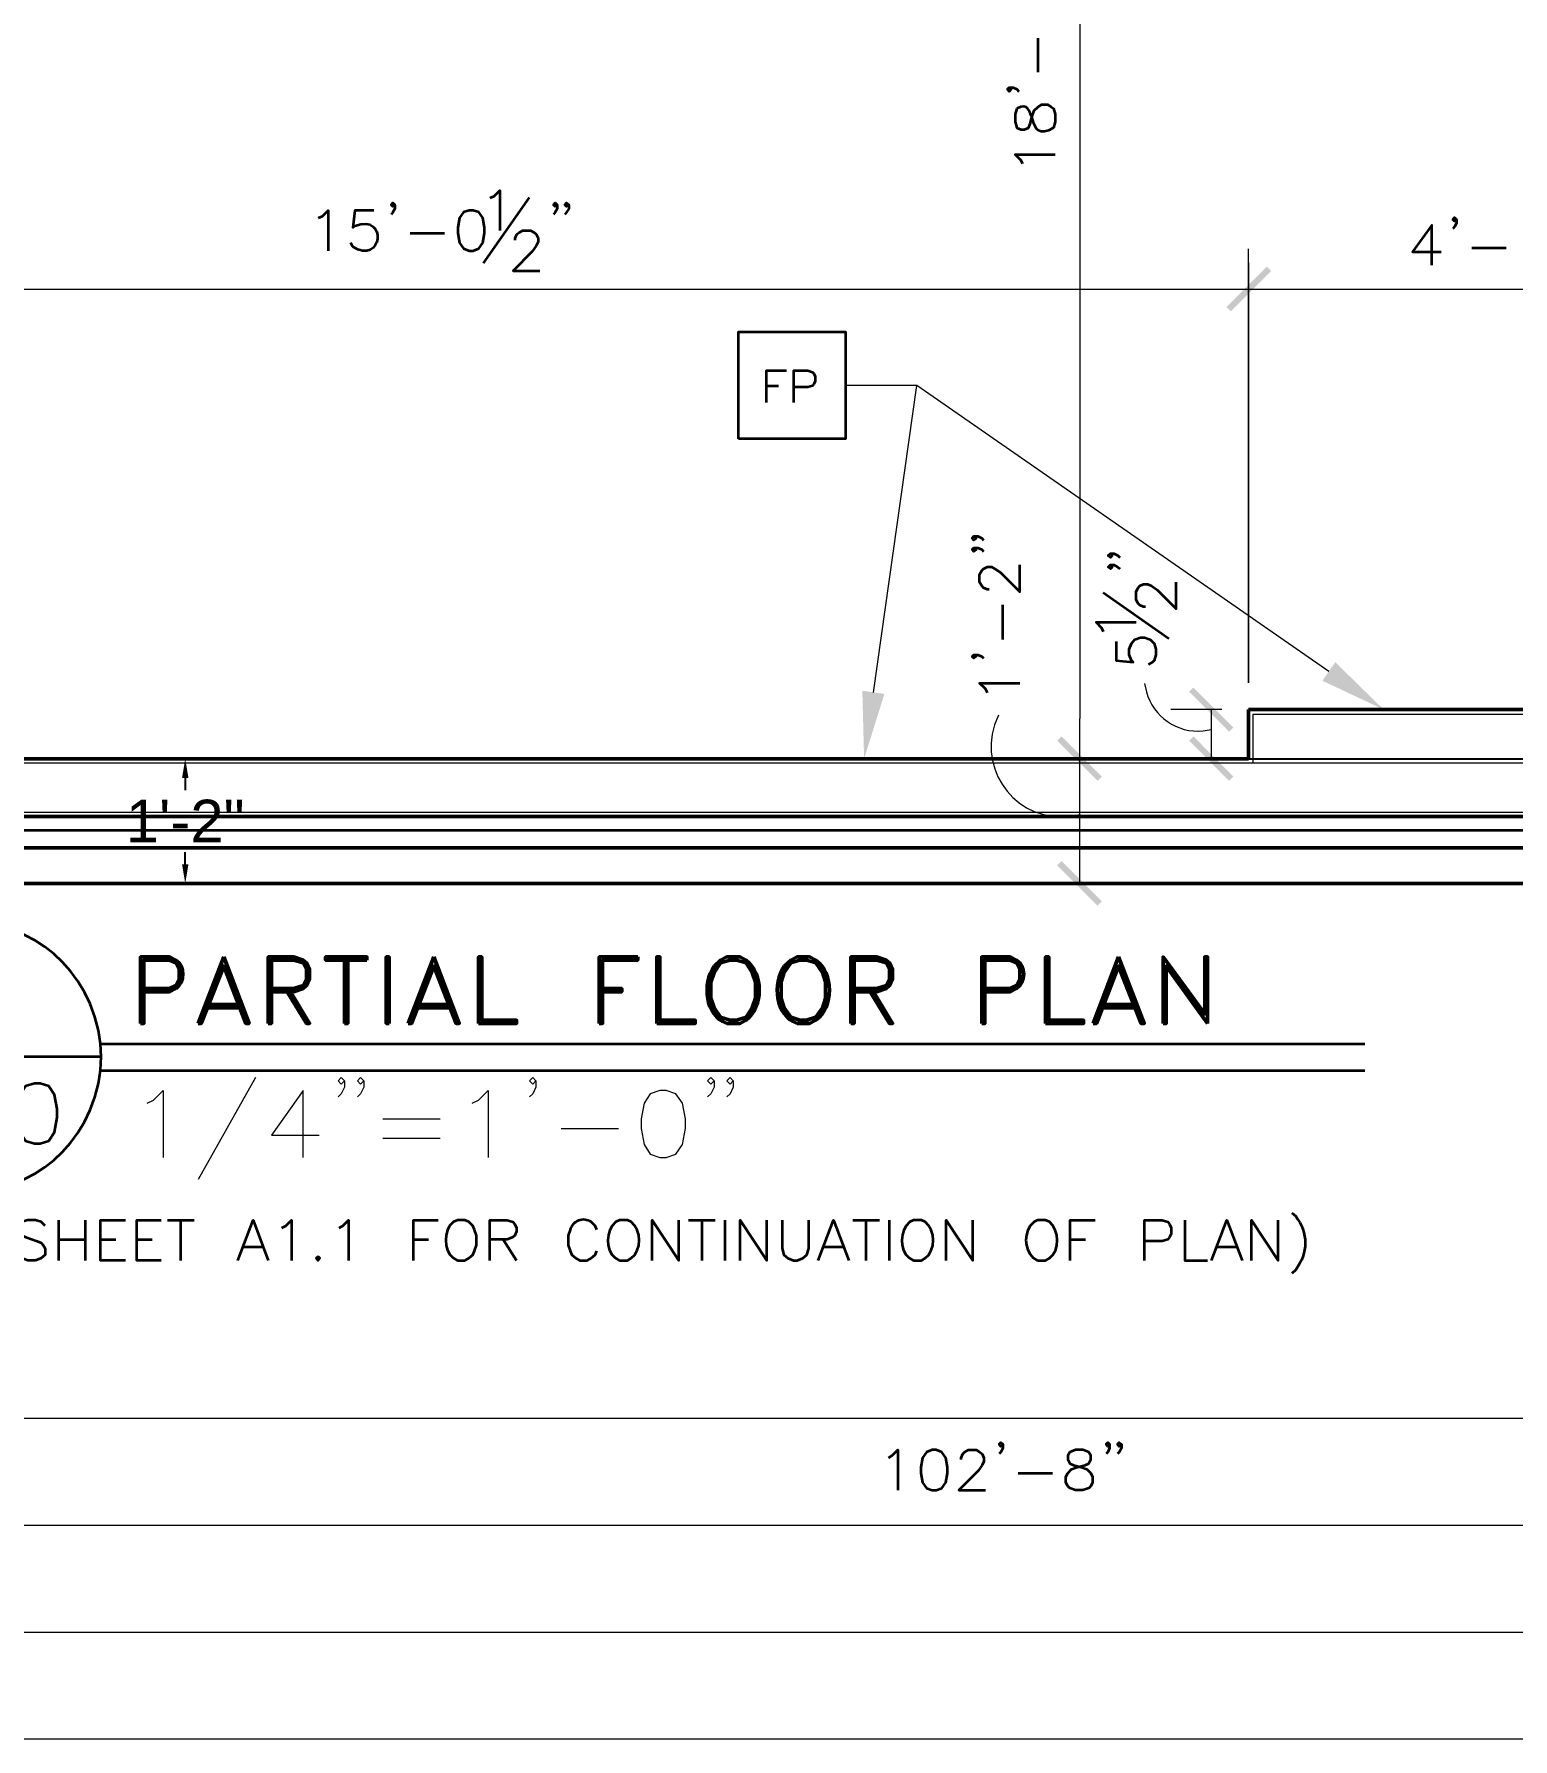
# Model space of a CAD drawing. Header units: inches. Extents: x 5 to 516, y -193 to 129.
# Drawn here: x 49.55 to 63.38, y 30.08 to 46.03 of the extents above; entities that cross this region are included whole.
import ezdxf

# ---------------------------------------------------------------- set-up
doc = ezdxf.new("R2010")
doc.units = ezdxf.units.IN
doc.header["$MEASUREMENT"] = 0
for name, color, linetype in [('Highlight', 210, 'Continuous'), ('PDF_Geometry', 7, 'Continuous'), ('PDF_Solid Fills', 7, 'Continuous')]:
    doc.layers.add(name, color=color, linetype=linetype)
doc.styles.get("Standard").update_dxf_attribs({"font": 'arial.ttf'})
doc.dimstyles.get("Standard").update_dxf_attribs({"dimtxt": 0.4, "dimasz": 0.18, "dimexe": 0.18, "dimexo": 0.0625, "dimgap": 0.09, "dimtad": 0, "dimtih": 1, "dimtoh": 1, "dimdec": 4, "dimlfac": 12, "dimzin": 0, "dimdsep": 46, "dimlunit": 4, "dimtxsty": 'Standard', "dimcen": 0.09, "dimadec": 3, "dimazin": 0, "dimtfac": 1, "dimtdec": 4, "dimtofl": 0, "dimtmove": 0, "dimatfit": 3, "dimfxl": 1, "dimtolj": 1, "dimtzin": 0, "dimarcsym": 0})

# ---------------------------------------------------------------- blocks, each defined once
blk = doc.blocks.new('*D101')
at = {"layer": 'Defpoints', "color": 0, "transparency": 16777216}
for p in [(50.964, 39.251), (50.964, 39.251), (50.964, 38.084)]:
    blk.add_point(p, dxfattribs=at)
at = {"layer": 'Highlight', "color": 0, "lineweight": -2, "transparency": 16777216}
for p, q in [((50.901, 39.251), (50.784, 39.251)), ((50.964, 39.071), (50.964, 38.958)), ((50.964, 38.264), (50.964, 38.377)), ((50.901, 38.084), (50.784, 38.084))]:
    blk.add_line(p, q, dxfattribs=at)
at = {"layer": 'Highlight', "color": 0, "transparency": 16777216}
for points in [[(50.934, 39.071), (50.994, 39.071), (50.964, 39.251)], [(50.934, 38.264), (50.994, 38.264), (50.964, 38.084)]]:
    blk.add_solid(points, dxfattribs=at)
at = {"layer": 'Highlight', "color": 0, "transparency": 16777216, "insert": (50.964, 38.668), "char_height": 0.4, "attachment_point": 5}
blk.add_mtext('\\A1;1\'-2"', dxfattribs=at)

msp = doc.modelspace()

# ---------------------------------------------------------------- hatches: boundary and pattern name
at = {"layer": 'PDF_Solid Fills', "transparency": 33554559}
msp.add_hatch(color=256, dxfattribs=at).paths.add_polyline_path([(60.3936333, 39.4610033), (60.3536333, 39.4210033), (60.3536349, 39.4210015), (60.7269682, 39.0443348), (60.7669682, 39.0843348), (60.7669666, 39.0843366)])

# ---------------------------------------------------------------- linework, layer by layer
at = {"layer": 'Highlight'}
msp.add_line((27.036968, 39.2510033), (128.554406, 39.2510033), dxfattribs=at)
at = {"layer": 'PDF_Geometry', "lineweight": 15}
for points in [[(59.330299, 56.8776714), (59.330299, 39.62767)], [(60.9103027, 43.8943372), (60.9103027, 39.9610033), (60.9103027, 44.0210038)], [(45.8702963, 43.6443363), (60.9102976, 43.6443363)], [(60.9103027, 43.6443363), (61.2869694, 43.6443363)], [(61.2869642, 43.6443363), (65.4936313, 43.6443363)], [(57.4002994, 39.8710036), (57.8069661, 42.7443372), (57.1402994, 42.7443372)], [(61.6603027, 40.0676691), (57.806969, 42.744336), (57.1403023, 42.744336)], [(58.5703028, 39.6576688), (58.5336361, 39.5676688)], [(59.330299, 38.0843349), (59.330299, 39.2510017), (59.330299, 39.6276684)], [(60.6603027, 39.7110033), (60.183636, 39.7110033)], [(60.5602999, 39.7110033), (60.5602999, 39.2543366)], [(59.580299, 39.2510017), (59.7036324, 39.2510017)], [(60.8103, 39.2543349), (60.9336333, 39.2543349)], [(59.2369695, 38.7143354), (59.3303028, 38.731002)], [(59.580299, 38.0843349), (59.7036324, 38.0843349)], [(51.6202968, 36.2676708), (51.0836301, 35.3143374)], [(52.4536302, 36.2376686), (52.4236302, 36.2076686), (52.3936302, 36.2376686), (52.4236302, 36.2676686), (52.4536302, 36.2376686), (52.4536302, 36.1776686), (52.4236302, 36.1176686), (52.3936302, 36.0876686)], [(52.6336364, 36.2376686), (52.6036364, 36.2076686), (52.5736364, 36.2376686), (52.6036364, 36.2676686), (52.6336364, 36.2376686), (52.6336364, 36.1776686), (52.6036364, 36.1176686), (52.5736364, 36.0876686)], [(54.2436355, 36.2376686), (54.2136355, 36.2076686), (54.1836355, 36.2376686), (54.2136355, 36.2676686), (54.2436355, 36.2376686), (54.2436355, 36.1776686), (54.2136355, 36.1176686), (54.1836355, 36.0876686)], [(55.9103023, 36.2376686), (55.8803023, 36.2076686), (55.8503023, 36.2376686), (55.8803023, 36.2676686), (55.9103023, 36.2376686), (55.9103023, 36.1776686), (55.8803023, 36.1176686), (55.8503023, 36.0876686)], [(56.0903017, 36.2376686), (56.0603017, 36.2076686), (56.0303017, 36.2376686), (56.0603017, 36.2676686), (56.0903017, 36.2376686), (56.0903017, 36.1776686), (56.0603017, 36.1176686), (56.0303017, 36.0876686)], [(50.6069639, 36.027667), (50.6669639, 36.057667), (50.7569639, 36.147667), (50.7569639, 35.5210003)], [(52.0669657, 35.5210022), (52.0669657, 36.1476689), (51.770299, 35.7310022), (52.2169657, 35.7310022)], [(53.6469693, 36.027667), (53.7069693, 36.057667), (53.7969693, 36.147667), (53.7969693, 35.5210003)], [(52.8136359, 35.8810029), (53.3469693, 35.8810029)], [(54.4803027, 35.7910031), (55.0169694, 35.7910031)], [(52.8136359, 35.7010034), (53.3469693, 35.7010034)], [(46.496963, 33.0810013), (46.8702964, 33.0810013), (82.5369659, 33.0810013), (82.9136326, 33.0810013)], [(28.5802966, 32.0810012), (126.1436385, 32.0810012)], [(25.8702947, 31.0810011), (126.1436385, 31.0810011)], [(25.8702947, 30.0810011), (126.1436385, 30.0810011)]]:
    msp.add_lwpolyline(points, dxfattribs=at)
at = {"layer": 'PDF_Geometry', "lineweight": 35}
for points in [[(58.9402979, 45.6743352), (58.9402979, 45.9943353)], [(58.6702987, 45.5310043), (58.6902987, 45.5143377), (58.6702987, 45.4943377), (58.653632, 45.5143377), (58.6702987, 45.5310043), (58.7069654, 45.5310043), (58.743632, 45.5143377), (58.7602987, 45.4943377)], [(58.7436331, 45.3343371), (58.7269665, 45.2810038), (58.7269665, 45.2110038), (58.7436331, 45.1543371), (58.7802998, 45.1376704), (58.8136331, 45.1376704), (58.8502998, 45.1543371), (58.8669665, 45.1910038), (58.8869665, 45.2643371), (58.9036331, 45.3176704), (58.9402998, 45.3510038), (58.9769665, 45.3710038), (59.0302998, 45.3710038), (59.0636331, 45.3510038), (59.0836331, 45.3343371), (59.1002998, 45.2810038), (59.1002998, 45.2110038), (59.0836331, 45.1543371)], [(58.796967, 44.8176695), (58.7803003, 44.8510028), (58.726967, 44.9043361), (59.1003004, 44.9043361)], [(53.7536316, 43.8876699), (54.1836317, 44.5010033)], [(53.8169658, 44.4976689), (53.8536325, 44.5143356), (53.9069658, 44.5676689), (53.9069658, 44.1943355)], [(52.2103033, 44.311003), (52.24697, 44.3276697), (52.3003033, 44.381003), (52.3003033, 44.0043363)], [(52.726966, 44.3810036), (52.5502993, 44.3810036), (52.5302993, 44.2210036), (52.5502993, 44.2376702)], [(52.9236348, 44.4343381), (52.9069682, 44.4176715), (52.8903015, 44.4343381), (52.9069682, 44.4510048), (52.9236348, 44.4343381), (52.9236348, 44.3976715), (52.9069682, 44.3643381), (52.8903015, 44.3443381)], [(54.4436341, 44.4343381), (54.4236341, 44.4176715), (54.4069675, 44.4343381), (54.4236341, 44.4510048), (54.4436341, 44.4343381), (54.4436341, 44.3976715), (54.4236341, 44.3643381), (54.4069675, 44.3443381)], [(54.5503033, 44.4343381), (54.5303032, 44.4176715), (54.5136366, 44.4343381), (54.5303032, 44.4510048), (54.5503033, 44.4343381), (54.5503033, 44.3976715), (54.5303032, 44.3643381), (54.5136366, 44.3443381)], [(54.0503032, 44.1043346), (54.0503032, 44.1210012), (54.0669699, 44.1576679), (54.0869699, 44.1743346), (54.1203032, 44.1943346), (54.1936366, 44.1943346), (54.2269699, 44.1743346), (54.2469699, 44.1576679), (54.2636366, 44.1210012), (54.2636366, 44.0876679), (54.2469699, 44.0510012), (54.2103032, 43.9976679), (54.0303032, 43.8176679), (54.2803032, 43.8176679)], [(62.6236342, 43.867669), (62.6236342, 44.2443357), (62.4436342, 43.9943356), (62.7103009, 43.9943356)], [(62.8536351, 44.2976702), (62.8369684, 44.2810036), (62.8203017, 44.2976702), (62.8369684, 44.3143369), (62.8536351, 44.2976702), (62.8536351, 44.2610036), (62.8369684, 44.2276702), (62.8203017, 44.2076702)], [(52.5302993, 44.0410035), (52.5136326, 44.0776702)], [(53.0669657, 44.1676687), (53.3902991, 44.1676687)], [(62.996966, 44.0310042), (63.3202993, 44.0310042)], [(56.4002993, 42.5843353), (56.4002993, 42.8843353), (56.586966, 42.8843353)], [(56.6569657, 42.5843353), (56.6569657, 42.8843353), (56.7869658, 42.8843353), (56.8302991, 42.8676686), (56.8436324, 42.8543353), (56.8569658, 42.8276686), (56.8569658, 42.7843353), (56.8436324, 42.7543353), (56.8302991, 42.7410019), (56.7869658, 42.7276686), (56.6569657, 42.7276686)], [(56.4002993, 42.7410023), (56.5136327, 42.7410023)], [(58.3403019, 41.3343352), (58.3603019, 41.3143352), (58.3403019, 41.2976685), (58.3236353, 41.3143352), (58.3403019, 41.3343352), (58.3769686, 41.3343352), (58.4136353, 41.3143352), (58.4303019, 41.2976685)], [(58.3403019, 41.2243362), (58.3603019, 41.2076696), (58.3403019, 41.1910029), (58.3236353, 41.2076696), (58.3403019, 41.2243362), (58.3769686, 41.2243362), (58.4136353, 41.2076696), (58.4303019, 41.1910029)], [(59.6169676, 41.1710017), (59.6336343, 41.154335), (59.6169676, 41.134335), (59.5969676, 41.154335), (59.6169676, 41.1710017), (59.6503009, 41.1710017), (59.6869676, 41.154335), (59.7069676, 41.134335)], [(58.4836328, 40.8343351), (58.4669662, 40.8343351), (58.4302995, 40.8510018), (58.4136328, 40.8676685), (58.3936328, 40.9043351), (58.3936328, 40.9743351), (58.4136328, 41.0110018), (58.4302995, 41.0276685), (58.4669662, 41.0476685), (58.5036328, 41.0476685), (58.5369662, 41.0276685), (58.5902995, 40.9943351), (58.7702995, 40.8143351), (58.7702995, 41.0643351)], [(59.6169676, 41.064336), (59.6336343, 41.044336), (59.6169676, 41.0276693), (59.5969676, 41.044336), (59.6169676, 41.064336), (59.6503009, 41.064336), (59.6869676, 41.044336), (59.7069676, 41.0276693)], [(59.9469712, 40.6710016), (59.9269712, 40.6710016), (59.8936378, 40.6876683), (59.8736378, 40.7076683), (59.8569712, 40.7410016), (59.8569712, 40.814335), (59.8736378, 40.8476683), (59.8936378, 40.8676683), (59.9269712, 40.884335), (59.9636378, 40.884335), (60.0003045, 40.8676683), (60.0536378, 40.8310017), (60.2336379, 40.654335), (60.2336379, 40.904335)], [(58.6103011, 40.3676705), (58.6103011, 40.6910038)], [(60.1636324, 40.3743368), (59.550299, 40.8043369)], [(59.5536335, 40.4376676), (59.5369668, 40.4743343), (59.4836335, 40.5276676), (59.8569668, 40.5276676)], [(59.6702988, 40.3476679), (59.6702988, 40.1710012), (59.8302988, 40.1543345), (59.8136321, 40.1710012), (59.7936321, 40.2243345), (59.7936321, 40.2776679), (59.8136321, 40.3310012), (59.8469655, 40.3676679), (59.9002988, 40.3843345), (59.9369655, 40.3843345), (59.9902988, 40.3676679), (60.0269655, 40.3310012), (60.0436321, 40.2776679), (60.0436321, 40.2243345), (60.0269655, 40.1710012), (60.0102988, 40.1543345), (59.9736321, 40.1343345)], [(58.3403019, 40.2243362), (58.3603019, 40.2076695), (58.3403019, 40.1910028), (58.3236353, 40.2076695), (58.3403019, 40.2243362), (58.3769686, 40.2243362), (58.4136353, 40.2076695), (58.4303019, 40.1910028)], [(58.4669702, 39.8676704), (58.4503036, 39.9043371), (58.3936369, 39.9576704), (58.7703036, 39.9576704)], [(45.536963, 38.5843349), (83.8702994, 38.5843349)], [(50.1536311, 36.2143364), (50.1702977, 36.3376697), (50.1769644, 36.4610031), (50.1702977, 36.5843364), (50.1536311, 36.7076698)], [(50.170298, 36.5843348), (61.9969659, 36.5843348)], [(50.1736346, 36.4610031), (47.6436343, 36.4610031)], [(50.170298, 36.3343348), (61.9969659, 36.3343348)], [(49.6536354, 34.8810028), (49.6169687, 34.9176695), (49.5636354, 34.9343361), (49.490302, 34.9343361), (49.4369687, 34.9176695), (49.4036354, 34.8810028), (49.4036354, 34.8443361), (49.420302, 34.8076695), (49.4369687, 34.7910028), (49.4736354, 34.7743361), (49.580302, 34.7376695), (49.6169687, 34.7210028), (49.6336354, 34.7010028), (49.6536354, 34.6676695), (49.6536354, 34.6110028), (49.6169687, 34.5776694), (49.5636354, 34.5576694), (49.490302, 34.5576694), (49.4369687, 34.5776694), (49.4036354, 34.6110028)], [(49.7769671, 34.9343374), (49.7769671, 34.5576707)], [(50.0269671, 34.9343374), (50.0269671, 34.5576707)], [(50.4036314, 34.557669), (50.170298, 34.557669), (50.170298, 34.9343357), (50.4036314, 34.9343357)], [(50.7402978, 34.557669), (50.5102978, 34.557669), (50.5102978, 34.9343357), (50.7402978, 34.9343357)], [(50.7969664, 34.9343374), (51.0469664, 34.9343374)], [(50.9202981, 34.9343374), (50.9202981, 34.5576707)], [(51.4569667, 34.557669), (51.6003, 34.9343357), (51.7403, 34.557669)], [(51.866967, 34.8610002), (51.9036337, 34.8810002), (51.956967, 34.9343336), (51.956967, 34.5576669)], [(52.4036356, 34.8610002), (52.4369689, 34.8810002), (52.4903023, 34.9343336), (52.4903023, 34.5576669)], [(53.1003045, 34.557669), (53.1003045, 34.9343357), (53.3303045, 34.9343357)], [(53.510298, 34.5576707), (53.580298, 34.5576707), (53.6169647, 34.5776707), (53.6536314, 34.611004), (53.670298, 34.6476707), (53.6869647, 34.701004), (53.6869647, 34.791004), (53.670298, 34.8443374), (53.6536314, 34.881004), (53.6169647, 34.9176707), (53.580298, 34.9343374), (53.510298, 34.9343374), (53.4736313, 34.9176707), (53.4369647, 34.881004)], [(53.813636, 34.557669), (53.813636, 34.9343357), (53.973636, 34.9343357), (54.0269693, 34.9176691), (54.0469693, 34.8976691), (54.063636, 34.8610024), (54.063636, 34.8276691), (54.0469693, 34.7910024), (54.0269693, 34.7743357), (53.973636, 34.7543357), (53.813636, 34.7543357)], [(55.1336342, 34.9176707), (55.1003009, 34.9343374), (55.0269675, 34.9343374), (54.9903008, 34.9176707), (54.9569675, 34.881004)], [(55.3302987, 34.557669), (55.3302987, 34.9343357), (55.5802987, 34.557669), (55.5802987, 34.9343357)], [(55.6702985, 34.9343374), (55.9202985, 34.9343374)], [(55.7969668, 34.9343374), (55.7969668, 34.5576707)], [(56.0102982, 34.9343374), (56.0102982, 34.5576707)], [(56.1536359, 34.557669), (56.1536359, 34.9343357), (56.4036359, 34.557669), (56.4036359, 34.9343357)], [(56.5469668, 34.9343374), (56.5469668, 34.6676707), (56.5636335, 34.611004), (56.6003002, 34.5776707), (56.6536335, 34.5576707), (56.6869668, 34.5576707), (56.7403002, 34.5776707), (56.7769668, 34.611004), (56.7969668, 34.6676707), (56.7969668, 34.9343374)], [(56.8836368, 34.557669), (57.0269701, 34.9343357), (57.1703035, 34.557669)], [(57.2069671, 34.9343374), (57.4569672, 34.9343374)], [(57.3302989, 34.9343374), (57.3302989, 34.5576707)], [(57.5469669, 34.9343374), (57.5469669, 34.5576707)], [(57.8836344, 34.9176707), (57.8503011, 34.9343374), (57.7769677, 34.9343374), (57.7403011, 34.9176707), (57.7069677, 34.881004)], [(58.0802989, 34.557669), (58.0802989, 34.9343357), (58.3302989, 34.557669), (58.3302989, 34.9343357)], [(59.0469681, 34.9176707), (59.0103014, 34.9343374), (58.9369681, 34.9343374), (58.9036348, 34.9176707), (58.8669681, 34.881004)], [(59.2402993, 34.557669), (59.2402993, 34.9343357), (59.4736326, 34.9343357)], [(59.9369682, 34.557669), (59.9369682, 34.9343357), (60.1003015, 34.9343357), (60.1536349, 34.9176691), (60.1703015, 34.8976691), (60.1869682, 34.8610024), (60.1869682, 34.8076691), (60.1703015, 34.7743357), (60.1536349, 34.7543357), (60.1003015, 34.7376691), (59.9369682, 34.7376691)], [(60.3136365, 34.9343374), (60.3136365, 34.5576707), (60.5269699, 34.5576707)], [(60.5636365, 34.557669), (60.7069699, 34.9343357), (60.8503032, 34.557669)], [(60.9369683, 34.557669), (60.9369683, 34.9343357), (61.1869683, 34.557669), (61.1869683, 34.9343357)], [(61.3136366, 35.0043345), (61.3503033, 34.9710012)], [(49.7769671, 34.7543345), (50.0269671, 34.7543345)], [(50.170298, 34.7543345), (50.3136314, 34.7543345)], [(50.5102978, 34.7543345), (50.6536311, 34.7543345)], [(51.5102979, 34.6843373), (51.6869645, 34.6843373)], [(53.1003045, 34.7543345), (53.2403045, 34.7543345)], [(53.9369677, 34.7543345), (54.0636344, 34.5576678)], [(56.9369679, 34.6843373), (57.116968, 34.6843373)], [(59.2402993, 34.7543345), (59.3836326, 34.7543345)], [(60.6169677, 34.6843373), (60.7969677, 34.6843373)], [(55.0269675, 34.5576707), (55.1003009, 34.5576707), (55.1336342, 34.5776707)], [(57.7769677, 34.5576707), (57.8503011, 34.5576707), (57.8836344, 34.5776707)], [(58.9369681, 34.5576707), (59.0103014, 34.5576707), (59.0469681, 34.5776707)], [(61.3503033, 34.4710011), (61.3136366, 34.4343345)], [(57.5403005, 32.7110028), (57.5769672, 32.7310028), (57.6303005, 32.7843361), (57.6303005, 32.4076694)], [(58.2203, 32.6943334), (58.2203, 32.7110001), (58.2369667, 32.7476667), (58.2536334, 32.7643334), (58.2903, 32.7843334), (58.3603, 32.7843334), (58.3969667, 32.7643334), (58.4169667, 32.7476667), (58.4336334, 32.7110001), (58.4336334, 32.6776667), (58.4169667, 32.641), (58.3803, 32.5876667), (58.2003, 32.4076667), (58.4503, 32.4076667)], [(58.6103011, 32.8376677), (58.5936345, 32.8176677), (58.5769678, 32.8376677), (58.5936345, 32.8543343), (58.6103011, 32.8376677), (58.6103011, 32.801001), (58.5936345, 32.7643343), (58.5769678, 32.7476677)], [(59.6103012, 32.8376677), (59.5936345, 32.8176677), (59.5769679, 32.8376677), (59.5936345, 32.8543343), (59.6103012, 32.8376677), (59.6103012, 32.801001), (59.5936345, 32.7643343), (59.5769679, 32.7476677)], [(59.7203001, 32.8376677), (59.7003001, 32.8176677), (59.6836335, 32.8376677), (59.7003001, 32.8543343), (59.7203001, 32.8376677), (59.7203001, 32.801001), (59.7003001, 32.7643343), (59.6836335, 32.7476677)], [(58.753632, 32.5676685), (59.0769654, 32.5676685)]]:
    msp.add_lwpolyline(points, dxfattribs=at)
for points in [[(53.6202969, 44.3810036), (53.5669636, 44.3643369), (53.5302969, 44.3110036), (53.5136303, 44.2210036), (53.5136303, 44.1676702), (53.5302969, 44.0776702), (53.5669636, 44.0243369), (53.6202969, 44.0043369), (53.6569636, 44.0043369), (53.7102969, 44.0243369), (53.7469636, 44.0776702), (53.7636303, 44.1676702), (53.7636303, 44.2210036), (53.7469636, 44.3110036), (53.7102969, 44.3643369), (53.6569636, 44.3810036)], [(56.1403031, 42.2443355), (56.1403031, 43.2443356), (57.1403032, 43.2443356), (57.1403032, 42.2443355)], [(49.5536327, 36.2143362), (49.4702993, 36.1876696), (49.416966, 36.1076696), (49.3902993, 35.9743362), (49.3902993, 35.8943362), (49.416966, 35.7576695), (49.4702993, 35.6776695), (49.5536327, 35.6510029), (49.606966, 35.6510029), (49.686966, 35.6776695), (49.7402993, 35.7576695), (49.766966, 35.8943362), (49.766966, 35.9743362), (49.7402993, 36.1076696), (49.686966, 36.1876696), (49.606966, 36.2143362)], [(52.2069667, 34.5943342), (52.1869667, 34.5776675), (52.2069667, 34.5576675), (52.2236334, 34.5776675)], [(57.9503008, 32.7843365), (57.8969675, 32.7643365), (57.8603008, 32.7110032), (57.8436341, 32.6243365), (57.8436341, 32.5676698), (57.8603008, 32.4810032), (57.8969675, 32.4276698), (57.9503008, 32.4076698), (57.9869675, 32.4076698), (58.0403008, 32.4276698), (58.0769675, 32.4810032), (58.0936342, 32.5676698), (58.0936342, 32.6243365), (58.0769675, 32.7110032), (58.0403008, 32.7643365), (57.9869675, 32.7843365)], [(59.2903006, 32.7843365), (59.2369673, 32.7643365), (59.2203006, 32.7310032), (59.2203006, 32.6943365), (59.2369673, 32.6576698), (59.273634, 32.6410032), (59.343634, 32.6243365), (59.3969673, 32.6043365), (59.433634, 32.5676698), (59.4503007, 32.5343365), (59.4503007, 32.4810032), (59.433634, 32.4443365), (59.4169673, 32.4276698), (59.3603007, 32.4076698), (59.2903006, 32.4076698), (59.2369673, 32.4276698), (59.2203006, 32.4443365), (59.2003006, 32.4810032), (59.2003006, 32.5343365), (59.2203006, 32.5676698), (59.253634, 32.6043365), (59.3069673, 32.6243365), (59.3803007, 32.6410032), (59.4169673, 32.6576698), (59.433634, 32.6943365), (59.433634, 32.7310032), (59.4169673, 32.7643365), (59.3603007, 32.7843365)]]:
    msp.add_lwpolyline(points, close=True, dxfattribs=at)
at = {"layer": 'PDF_Geometry', "lineweight": 50}
for points in [[(60.9103027, 39.2510017), (45.8703014, 39.2510017), (45.8703014, 42.7543353)], [(60.9103027, 39.7110033), (60.9103027, 39.2510033)], [(80.5703045, 39.2510017), (80.5703045, 39.7110017), (79.7369711, 39.7110017), (79.7369711, 39.2510017), (65.4936364, 39.2510017), (65.4936364, 39.7110017), (60.9103027, 39.7110017)], [(45.536963, 38.7510016), (45.536963, 38.0843349), (83.8702994, 38.0843349), (83.8702994, 38.7510016), (83.8702994, 38.7110016)], [(45.536963, 38.7110032), (83.8702994, 38.7110032)], [(45.536963, 38.4176683), (83.8702994, 38.4176683)], [(50.8769664, 37.367669), (50.8169664, 37.397669), (50.5469663, 37.397669), (50.5469663, 36.7743356)], [(50.5769685, 37.1010035), (50.8169685, 37.1010035), (50.8769685, 37.1310035), (50.9069685, 37.1910035), (50.9069685, 37.2810035), (50.8769685, 37.3410035), (50.8169685, 37.3676702), (50.5769685, 37.3676702), (50.5769685, 36.7743368), (50.5469685, 36.7743368)], [(51.323632, 37.3976691), (51.5602987, 36.7743357), (51.5302987, 36.7743357), (51.323632, 37.3110025), (51.113632, 36.7743357), (51.083632, 36.7743357)], [(51.323632, 37.397669), (51.083632, 36.7743356)], [(51.7702987, 37.0710023), (51.9769654, 37.0710023), (52.0669654, 37.1010023), (52.0969654, 37.1310023), (52.1269654, 37.1910023), (52.1269654, 37.2810023), (52.0969654, 37.3410023), (52.0669654, 37.367669), (51.9769654, 37.397669), (51.7402987, 37.397669), (51.7402987, 36.7743356)], [(51.7703009, 37.1010035), (51.9769675, 37.1010035), (52.0669675, 37.1310035), (52.0969676, 37.1910035), (52.0969676, 37.2810035), (52.0669675, 37.3410035), (51.9769675, 37.3676702), (51.7703009, 37.3676702), (51.7703009, 36.7743368), (51.7403009, 36.7743368)], [(52.4536302, 37.3676702), (52.4536302, 36.7743368)], [(52.4836324, 37.3676702), (52.4836324, 36.7743368), (52.4536323, 36.7743368)], [(53.2903002, 37.3976691), (53.5269669, 36.7743357), (53.4969668, 36.7743357), (53.2903002, 37.3110025), (53.0803001, 36.7743357), (53.0503001, 36.7743357)], [(53.2903002, 37.397669), (53.0503001, 36.7743356)], [(55.1969651, 37.397669), (54.8369651, 37.397669), (54.8369651, 36.7743356)], [(55.1969673, 37.3976702), (55.1969673, 37.3676702), (54.8669672, 37.3676702), (54.8669672, 36.7743368), (54.8369672, 36.7743368)], [(56.2103042, 37.367669), (56.1503042, 37.397669), (56.0303042, 37.397669), (55.9703042, 37.367669), (55.9103042, 37.3110023)], [(56.8636346, 37.367669), (56.8036346, 37.397669), (56.6869679, 37.397669), (56.6269679, 37.367669), (56.5669679, 37.3110023)], [(57.2202978, 37.0710023), (57.4302978, 37.0710023), (57.5202978, 37.1010023), (57.5502978, 37.1310023), (57.5802978, 37.1910023), (57.5802978, 37.2810023), (57.5502978, 37.3410023), (57.5202978, 37.367669), (57.4302978, 37.397669), (57.1902978, 37.397669), (57.1902978, 36.7743356)], [(57.2202999, 37.1010035), (57.4303, 37.1010035), (57.5203, 37.1310035), (57.5503, 37.1910035), (57.5503, 37.2810035), (57.5203, 37.3410035), (57.4303, 37.3676702), (57.2202999, 37.3676702), (57.2202999, 36.7743368), (57.1902999, 36.7743368)], [(58.740299, 37.367669), (58.680299, 37.397669), (58.4136323, 37.397669), (58.4136323, 36.7743356)], [(58.4436345, 37.1010035), (58.6803011, 37.1010035), (58.7403011, 37.1310035), (58.7703011, 37.1910035), (58.7703011, 37.2810035), (58.7403011, 37.3410035), (58.6803011, 37.3676702), (58.4436345, 37.3676702), (58.4436345, 36.7743368), (58.4136345, 36.7743368)], [(59.6936346, 37.3976691), (59.9336346, 36.7743357), (59.9036346, 36.7743357), (59.6936346, 37.3110025), (59.4869679, 36.7743357), (59.4569679, 36.7743357)], [(59.6936346, 37.397669), (59.4569679, 36.7743356)], [(60.526968, 36.7743356), (60.526968, 37.397669), (60.5003013, 37.397669), (60.5003013, 36.8643356), (60.1103013, 37.397669), (60.1103013, 36.7743356)], [(60.5269701, 36.7743357), (60.1403034, 37.3110025), (60.1403034, 36.7743357), (60.1103034, 36.7743357)], [(50.8769664, 37.1010023), (50.8169664, 37.0710023), (50.5769663, 37.0710023)], [(51.9169684, 37.071002), (52.0969684, 36.7743353), (52.1269684, 36.7743353), (51.9469684, 37.071002)], [(54.8669672, 37.1010042), (55.0469672, 37.1010042), (55.0469672, 37.0710042), (54.8669672, 37.0710042)], [(57.3702972, 37.071002), (57.5502973, 36.7743353), (57.5802973, 36.7743353), (57.4002972, 37.071002)], [(58.740299, 37.1010023), (58.680299, 37.0710023), (58.4436323, 37.0710023)], [(51.1436325, 36.9210013), (51.5002992, 36.9210013)], [(51.1736347, 36.9510035), (51.4703014, 36.9510035)], [(53.1103007, 36.9210013), (53.4669674, 36.9210013)], [(53.1403029, 36.9510035), (53.4369696, 36.9510035)], [(59.5169717, 36.9210013), (59.8736384, 36.9210013)], [(59.5469671, 36.9510035), (59.8436338, 36.9510035)], [(56.0303042, 36.7743356), (56.1503042, 36.7743356), (56.2103042, 36.8043356)], [(56.6869679, 36.7743356), (56.8036346, 36.7743356), (56.8636346, 36.8043356)]]:
    msp.add_lwpolyline(points, dxfattribs=at)
at = {"layer": 'PDF_Geometry', "lineweight": 15}
msp.add_lwpolyline([(59.9369682, 39.954337), (59.9536348, 39.8776703, 0.3617066789), (60.4836349, 39.5110036), (60.5603016, 39.5243369)], format="xyb", dxfattribs=at)
at = {"layer": 'PDF_Geometry', "lineweight": 9}
msp.add_lwpolyline([(60.9536309, 39.2110033), (60.9536309, 39.66767), (65.4536312, 39.66767), (65.4536312, 39.2110033)], dxfattribs=at)
msp.add_lwpolyline([(45.536963, 39.2110017), (45.536963, 38.7510016), (83.8702994, 38.7510016), (83.8702994, 39.2110017)], close=True, dxfattribs=at)
at = {"layer": 'PDF_Geometry', "lineweight": 50}
for points in [[(52.663634, 37.367669), (52.2769673, 37.367669), (52.2769673, 37.397669), (52.663634, 37.397669)], [(52.870298, 36.7743356), (52.870298, 37.397669), (52.8436313, 37.397669), (52.8436313, 36.7743356)], [(53.7069669, 36.7743372), (53.7069669, 37.3976706), (53.7369669, 37.3976706), (53.7369669, 36.8043372), (54.0636336, 36.8043372), (54.0636336, 36.7743372)], [(55.3736337, 36.7743372), (55.3736337, 37.3976706), (55.4036337, 37.3976706), (55.4036337, 36.8043372), (55.7336337, 36.8043372), (55.7336337, 36.7743372)], [(56.0602996, 37.3676702), (55.9702996, 37.3410035), (55.9102996, 37.2510035), (55.8802996, 37.1610035), (55.8802996, 37.0110035), (55.9102996, 36.9210035), (55.9702996, 36.8343368), (56.0602996, 36.8043368), (56.1202996, 36.8043368), (56.2102996, 36.8343368), (56.2669663, 36.9210035), (56.2969663, 37.0110035), (56.2969663, 37.1610035), (56.2669663, 37.2510035), (56.2102996, 37.3410035), (56.1202996, 37.3676702)], [(56.7136335, 37.3676702), (56.6269668, 37.3410035), (56.5669668, 37.2510035), (56.5369668, 37.1610035), (56.5369668, 37.0110035), (56.5669668, 36.9210035), (56.6269668, 36.8343368), (56.7136335, 36.8043368), (56.7736335, 36.8043368), (56.8636335, 36.8343368), (56.9236335, 36.9210035), (56.9536335, 37.0110035), (56.9536335, 37.1610035), (56.9236335, 37.2510035), (56.8636335, 37.3410035), (56.7736335, 37.3676702)], [(59.0102985, 36.7743372), (59.0102985, 37.3976706), (59.0402985, 37.3976706), (59.0402985, 36.8043372), (59.3669651, 36.8043372), (59.3669651, 36.7743372)]]:
    msp.add_lwpolyline(points, close=True, dxfattribs=at)
at = {"layer": 'PDF_Geometry', "lineweight": 15}
msp.add_lwpolyline([(55.4036358, 36.1476689), (55.3136358, 36.1176689), (55.2569692, 36.0276689), (55.2269692, 35.8810022), (55.2269692, 35.7910022), (55.2569692, 35.6410022), (55.3136358, 35.5510022), (55.4036358, 35.5210022), (55.4636358, 35.5210022), (55.5536359, 35.5510022), (55.6136359, 35.6410022), (55.6436359, 35.7910022), (55.6436359, 35.8810022), (55.6136359, 36.0276689), (55.5536359, 36.1176689), (55.4636358, 36.1476689)], close=True, dxfattribs=at)
at = {"layer": 'PDF_Geometry', "lineweight": 35}
msp.add_lwpolyline([(54.8136361, 34.8443342), (54.7969694, 34.8810009), (54.7603027, 34.9176676, 0.5085487246), (54.563636, 34.8443342), (54.5469694, 34.7910009), (54.5469694, 34.7010009), (54.563636, 34.6476676), (54.5803027, 34.6110009), (54.6169694, 34.5776675), (54.6536361, 34.5576675), (54.7236361, 34.5576675), (54.7603027, 34.5776675), (54.7969694, 34.6110009), (54.8136361, 34.6476676)], format="xyb", dxfattribs=at)
for points in [[(59.0836331, 45.1543371), (58.8141331, 44.9851149), (58.951022, 45.4533927), (58.7436331, 45.3343371)], [(52.5502993, 44.2376702), (52.8677993, 44.3580591), (52.8050215, 43.8605035), (52.5302993, 44.0410035)], [(50.1536311, 36.7076698), (49.8260755, 38.131392), (47.8333531, 38.0331143), (47.6502975, 36.5843364)], [(47.6502975, 36.3376697), (47.8324642, 34.8890029), (49.8269644, 34.7907251), (50.1536311, 36.2143364)], [(61.3503033, 34.9710012), (61.4679699, 34.8156123), (61.4701922, 34.6258345), (61.3503033, 34.4710011)], [(53.4369647, 34.881004), (53.3762424, 34.7807818), (53.3855758, 34.6027262), (53.510298, 34.5576707)], [(54.9569675, 34.881004), (54.8872453, 34.783504), (54.9065786, 34.6033373), (55.0269675, 34.5576707)], [(55.1336342, 34.5776707), (55.2380231, 34.6558929), (55.2337453, 34.8372262), (55.1336342, 34.9176707)], [(57.7069677, 34.881004), (57.6371899, 34.783504), (57.6565788, 34.6033373), (57.7769677, 34.5576707)], [(57.8836344, 34.5776707), (57.9880233, 34.6558929), (57.9837455, 34.8372262), (57.8836344, 34.9176707)], [(58.8669681, 34.881004), (58.7997459, 34.7771707), (58.8154681, 34.6121707), (58.9369681, 34.5576707)], [(59.0469681, 34.5776707), (59.1467459, 34.6544485), (59.1439126, 34.8369485), (59.0469681, 34.9176707)]]:
    msp.add_open_spline(points, degree=3, dxfattribs=at)
at = {"layer": 'PDF_Geometry', "lineweight": 15}
msp.add_open_spline([(58.5336361, 39.5676688), (58.3883583, 39.1141132), (58.7552472, 38.652502), (59.2369695, 38.7143354)], degree=3, dxfattribs=at)
at = {"layer": 'PDF_Geometry', "lineweight": 50}
for points in [[(50.8769664, 37.367669), (50.9658553, 37.3079468), (50.9635775, 37.1660023), (50.8769664, 37.1010023)], [(56.2103042, 36.8043356), (56.3733042, 36.9364467), (56.3745264, 37.2375579), (56.2103042, 37.367669)], [(56.8636346, 36.8043356), (57.0310235, 36.9273912), (57.0320235, 37.2468356), (56.8636346, 37.367669)], [(58.740299, 37.367669), (58.8291879, 37.3079468), (58.8269101, 37.1660023), (58.740299, 37.1010023)], [(55.9103042, 37.3110023), (55.7992486, 37.1443912), (55.8231931, 36.8529467), (56.0303042, 36.7743356)], [(56.5669679, 37.3110023), (56.4559123, 37.1443912), (56.4798568, 36.8529467), (56.6869679, 36.7743356)]]:
    msp.add_open_spline(points, degree=3, dxfattribs=at)
at = {"layer": 'PDF_Solid Fills', "lineweight": 9, "transparency": 33554559}
for points in [[(60.7036308, 43.4776696), (60.7436308, 43.4376696), (61.0802975, 43.8543363)], [(61.0769694, 43.8376686), (60.743636, 43.4543352), (60.7203027, 43.4810019)], [(61.1036349, 43.811003), (61.0769683, 43.8376696), (60.7436349, 43.4543363)], [(60.743636, 43.4376679), (61.0803027, 43.8543346), (61.1203027, 43.8143345)], [(60.7269666, 39.5043349), (60.7669666, 39.5443349), (60.3536333, 39.8776682)], [(60.7669718, 39.5443366), (60.3536384, 39.87767), (60.3936384, 39.91767)], [(59.5369641, 39.084335), (59.1202974, 39.4210017), (59.1602974, 39.4610017)], [(59.4969657, 39.0443366), (59.5369657, 39.0843366), (59.120299, 39.4210033)], [(59.1636323, 39.4443339), (59.1369657, 39.4176673), (59.520299, 39.0876672)], [(59.1369668, 39.4176683), (59.5203001, 39.0876683), (59.4969668, 39.0610016)], [(59.1603025, 38.2943365), (59.1203025, 38.2543365), (59.5369692, 37.9176699)], [(59.1202974, 38.2543348), (59.5369641, 37.9176681), (59.4969641, 37.8776681)]]:
    msp.add_solid(points, dxfattribs=at)
at = {"layer": 'PDF_Solid Fills', "lineweight": 35, "transparency": 33554559}
for points in [[(61.6003052, 39.9810025), (62.1736386, 39.7110025), (61.7203052, 40.1543359)], [(57.2969669, 39.8876696), (57.3136336, 39.2510029), (57.5036336, 39.8576696)]]:
    msp.add_solid(points, dxfattribs=at)

# ---------------------------------------------------------------- dimensions: what is measured, and where the dimension line sits
at = {"layer": 'Highlight'}
dim = msp.add_linear_dim(base=(50.9637046, 39.2510017), p1=(50.9637046, 38.0843349), p2=(50.9637046, 39.2510017), angle=90, dimstyle='Standard', dxfattribs=at)
dim.commit()
dim.dimension.update_dxf_attribs({"geometry": '*D101', "text_midpoint": (50.9637046, 38.6676683)})

doc.saveas('drawing.dxf')
